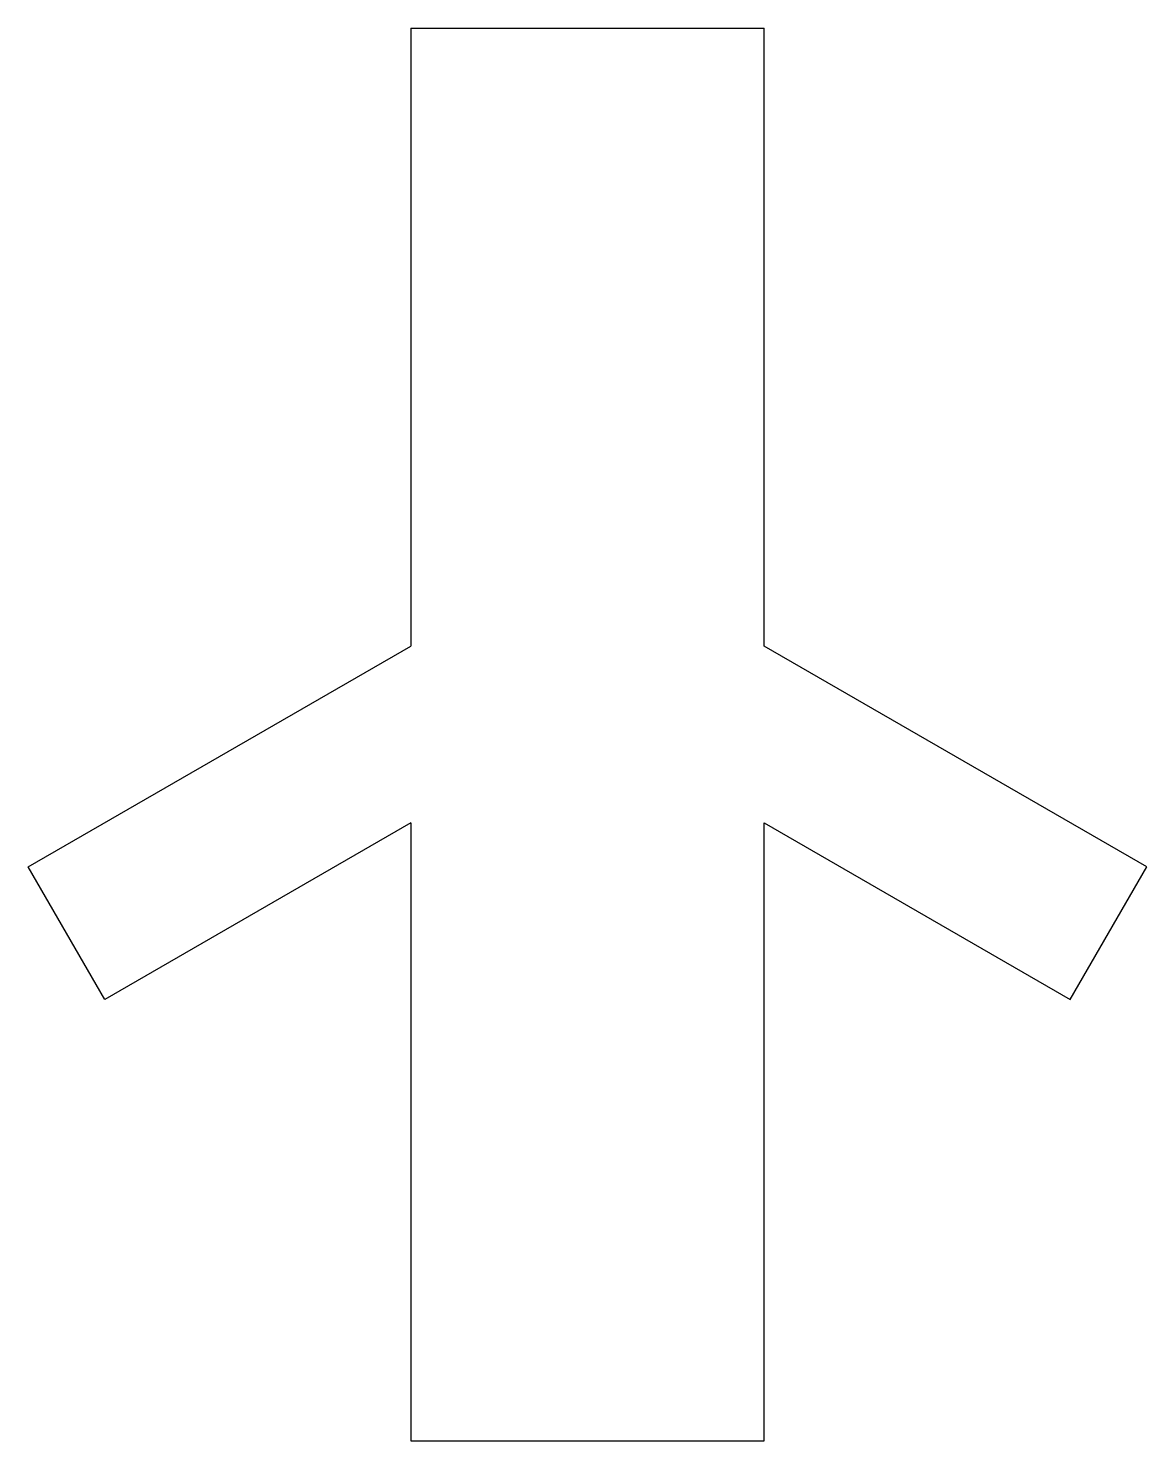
# Model space of a CAD drawing. Extents: x -136 to 180, y -476 to -76.
import ezdxf

# ---------------------------------------------------------------- set-up
doc = ezdxf.new("R2010")
doc.units = 0
doc.layers.add('Shape2DView002', color=7, linetype='CONTINUOUS')

msp = doc.modelspace()

# ---------------------------------------------------------------- linework, layer by layer
at = {"layer": 'Shape2DView002'}
for p, q in [((-27.9801, -76), (-27.9801, -251)), ((-27.9801, -76), (72.0199, -76)), ((72.0199, -251), (72.0199, -76)), ((-136.233, -313.5), (-27.9801, -251)), ((180.273, -313.5), (72.0199, -251)), ((-27.9801, -301), (-114.583, -351)), ((-27.9801, -301), (-27.9801, -476)), ((72.0199, -301), (158.622, -351)), ((72.0199, -476), (72.0199, -301)), ((-114.583, -351), (-136.233, -313.5)), ((158.622, -351), (180.273, -313.5)), ((-27.9801, -476), (22.0199, -476)), ((22.0199, -476), (72.0199, -476))]:
    msp.add_line(p, q, dxfattribs=at)

doc.saveas('drawing.dxf')
